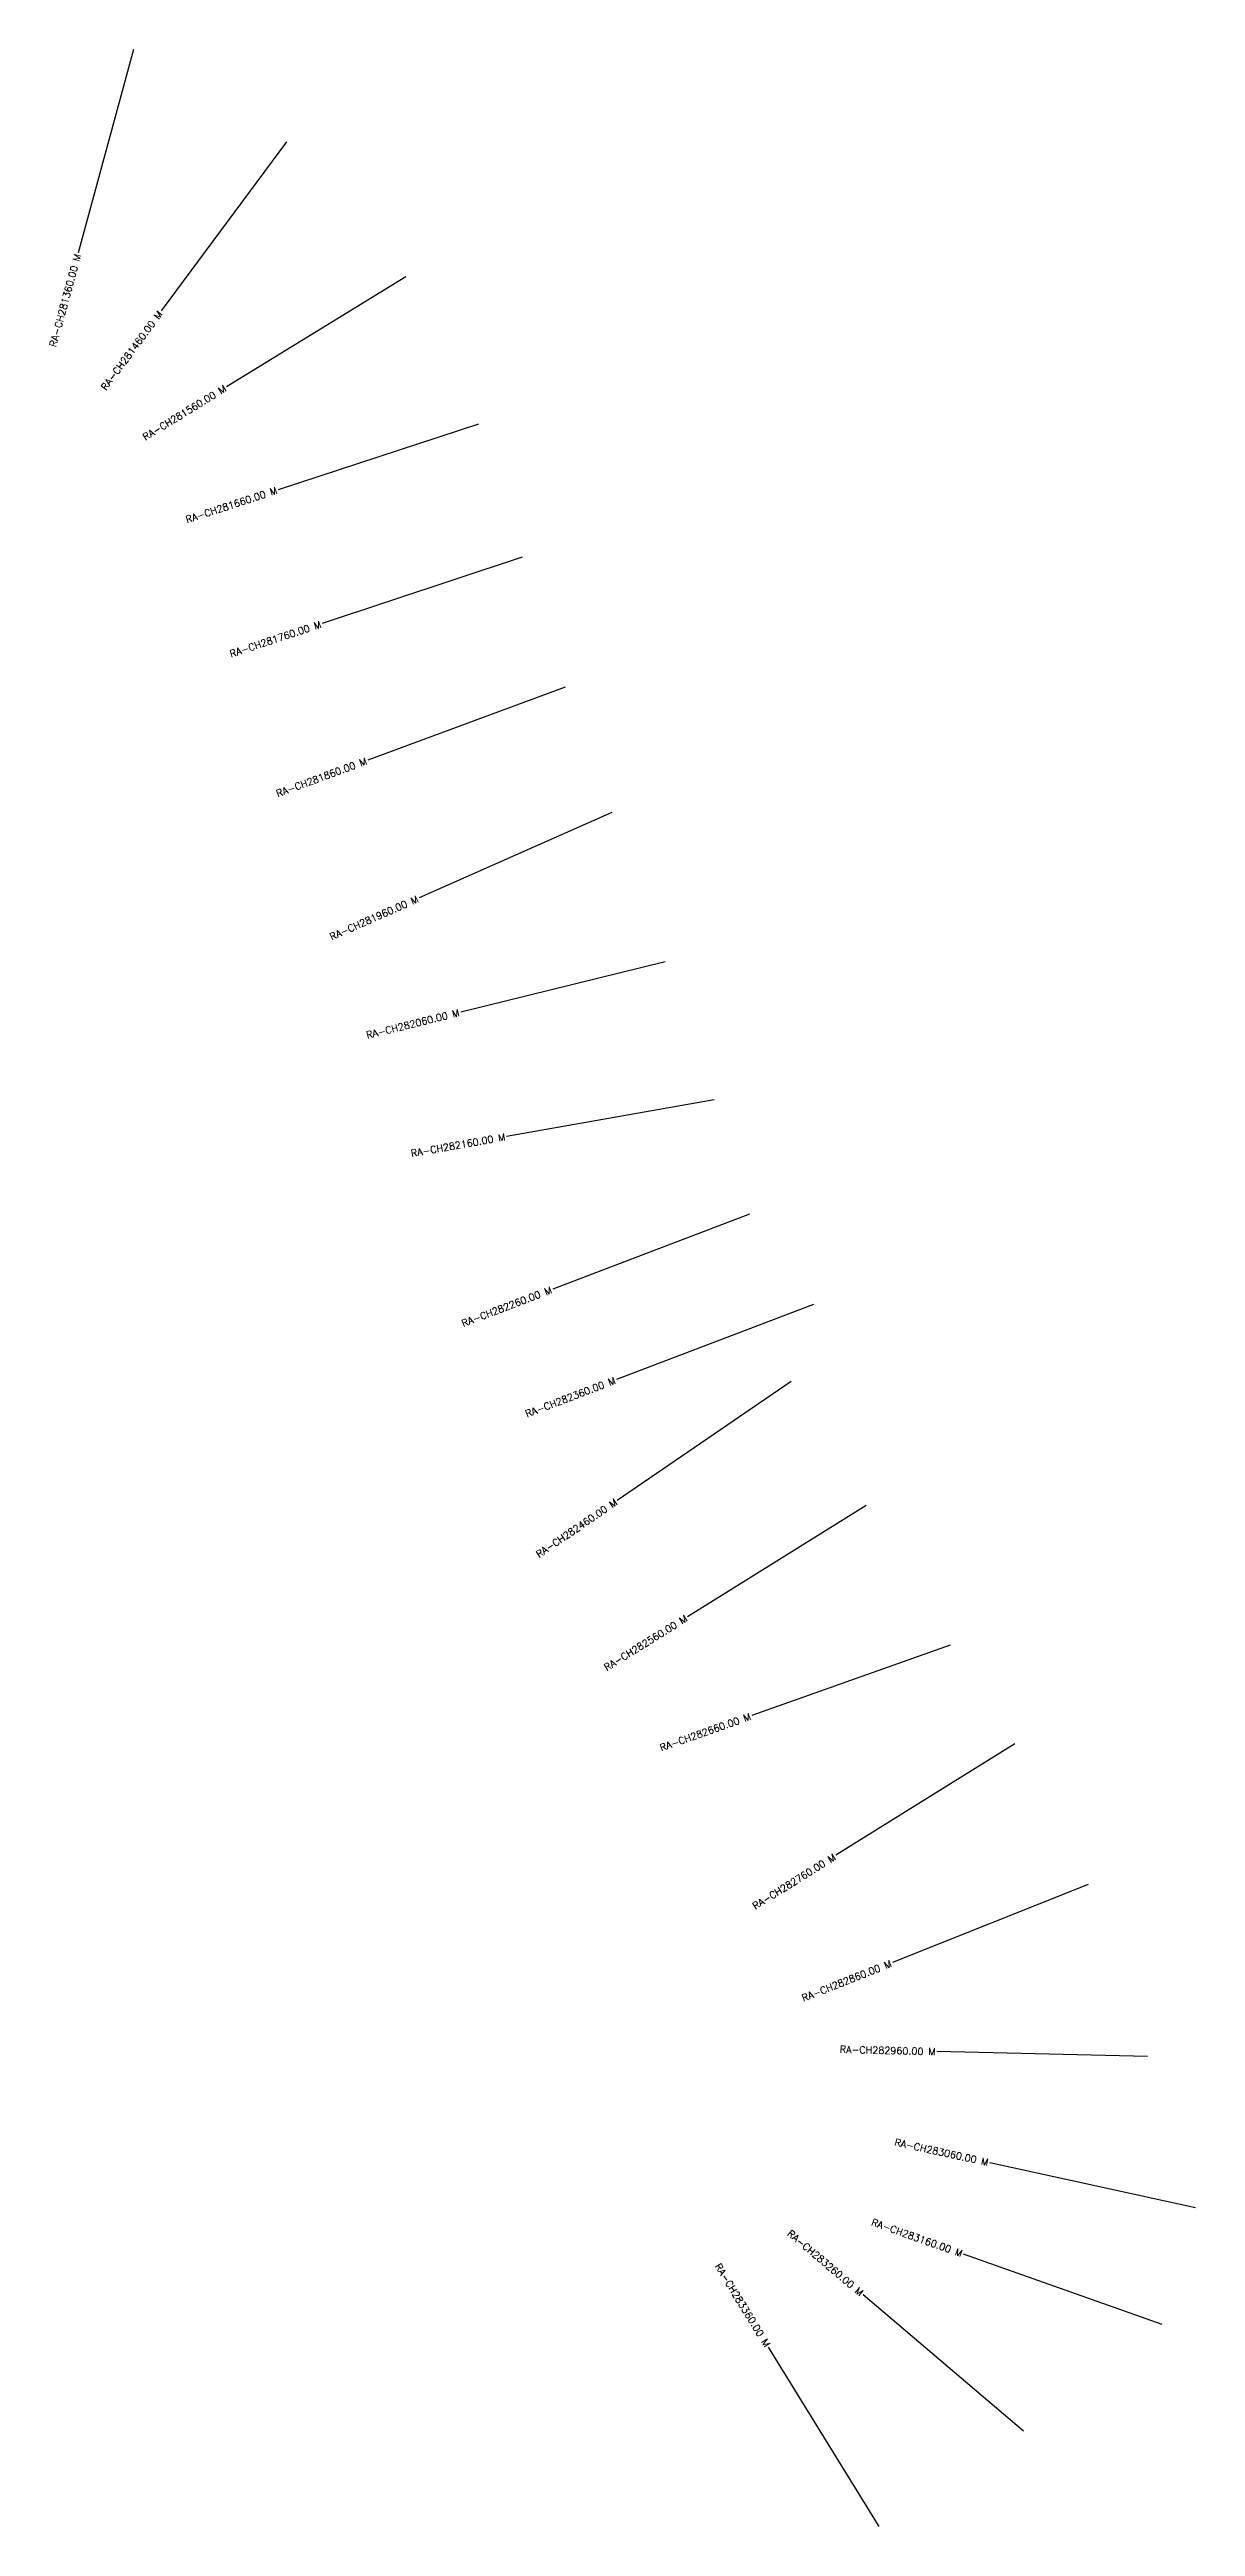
# Model space of a CAD drawing. Header units: metres. Extents: x 286502 to 291899, y 2022894 to 2025522.
# Drawn here: x 286502 to 287318, y 2022894 to 2024657 of the extents above; entities that cross this region are included whole.
import ezdxf
from ezdxf.enums import TextEntityAlignment as Align

# ---------------------------------------------------------------- set-up
doc = ezdxf.new("R2010")
doc.units = ezdxf.units.M
doc.layers.add('CS', color=134, linetype='Continuous')
doc.layers.add('CSMark', color=6, linetype='Continuous')
doc.styles.get("Standard").update_dxf_attribs({"font": 'simplex.shx'})

msp = doc.modelspace()

# ---------------------------------------------------------------- linework, layer by layer
at = {"layer": 'CS'}
for p, q in [((286562.1, 2024657.3), (286522.7, 2024512.6)), ((286671.2, 2024591.6), (286581.8, 2024471.2)), ((286756.2, 2024495.6), (286628.4, 2024417.1)), ((286807.8, 2024390.7), (286665.2, 2024344)), ((286838.9, 2024296), (286696.5, 2024248.7)), ((286869.6, 2024203.5), (286729, 2024151.4)), ((286902.7, 2024114.1), (286765.5, 2024053.4)), ((286940.9, 2024008), (286795.2, 2023972.1)), ((286975.6, 2023909.7), (286827.9, 2023883.6)), ((287000.9, 2023828.4), (286860.7, 2023775)), ((287046.3, 2023764.1), (286906.2, 2023710.6)), ((287030.5, 2023709.2), (286906.7, 2023624.5)), ((287083.9, 2023620.9), (286956.6, 2023541.6)), ((287143.8, 2023521.4), (287002.4, 2023471.4)), ((287189.7, 2023451.2), (287062.4, 2023371.9)), ((287242, 2023351.1), (287102.6, 2023295.6)), ((287284.3, 2023228.6), (287134.3, 2023232.2)), ((287318.4, 2023121), (287171.9, 2023153.1)), ((287294.7, 2023037.9), (287153.3, 2023088)), ((287196, 2022961.9), (287081.7, 2023059.1)), ((287093.1, 2022894.2), (287014.4, 2023021.9))]:
    msp.add_line(p, q, dxfattribs=at)

# ---------------------------------------------------------------- texts
at = {"layer": 'CSMark'}
for s, rotation, p in [('RA-CH281360.00 M', 74.7661, (286522.5, 2024511.6)), ('RA-CH281460.00 M', 53.4165, (286581.2, 2024470.4)), ('RA-CH281560.00 M', 31.5528, (286627.5, 2024416.6)), ('RA-CH281660.00 M', 18.1213, (286664.3, 2024343.7)), ('RA-CH281760.00 M', 18.3558, (286695.6, 2024248.4)), ('RA-CH281860.00 M', 20.3317, (286728, 2024151.1)), ('RA-CH281960.00 M', 23.855, (286764.6, 2024053)), ('RA-CH282060.00 M', 13.8275, (286794.2, 2023971.9)), ('RA-CH282160.00 M', 10.0422, (286826.9, 2023883.4)), ('RA-CH282260.00 M', 20.8813, (286859.8, 2023774.6)), ('RA-CH282360.00 M', 20.8826, (286905.2, 2023710.2)), ('RA-CH282460.00 M', 34.3755, (286905.9, 2023624)), ('RA-CH282560.00 M', 31.9313, (286955.8, 2023541.1)), ('RA-CH282660.00 M', 19.5034, (287001.5, 2023471)), ('RA-CH282760.00 M', 31.9313, (287061.5, 2023371.3)), ('RA-CH282860.00 M', 21.7175, (287101.7, 2023295.2)), ('RA-CH282960.00 M', 358.6501, (287133.3, 2023232.2)), ('RA-CH283060.00 M', 347.6631, (287170.9, 2023153.3)), ('RA-CH283160.00 M', 340.5077, (287152.3, 2023088.3)), ('RA-CH283260.00 M', 319.6486, (287080.9, 2023059.7)), ('RA-CH283360.00 M', 301.6518, (287013.8, 2023022.7))]:
    msp.add_text(s, height=5, rotation=rotation, dxfattribs=at).set_placement(p, align=Align.MIDDLE_RIGHT)

doc.saveas('drawing.dxf')
